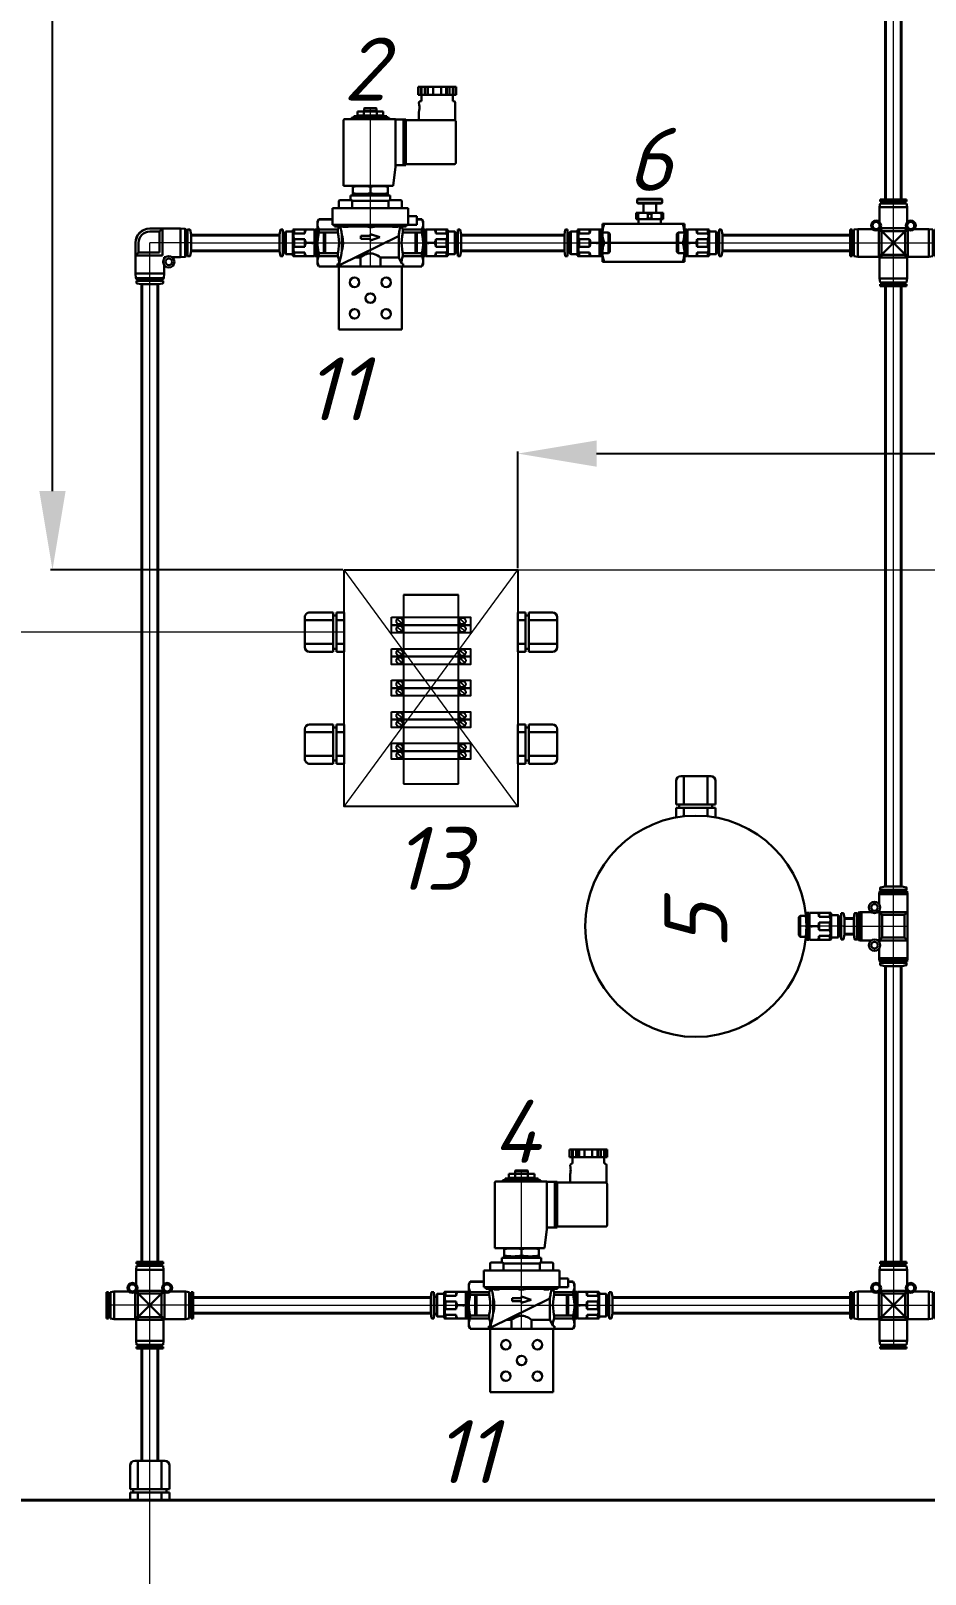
# Model space of a CAD drawing. Header units: millimetres. Extents: x 0 to 53000, y -591 to 24400.
# Drawn here: x 29212 to 29779, y 5918 to 6896 of the extents above; entities that cross this region are included whole.
import ezdxf
from ezdxf.enums import TextEntityAlignment as Align

# ---------------------------------------------------------------- set-up
doc = ezdxf.new("R2010")
doc.units = ezdxf.units.MM
for name, color, linetype, lineweight in [('КК 60х40', 7, 'Continuous', 40), ('Основная', 7, 'Continuous', 30), ('Трубка', 5, 'Continuous', 40)]:
    doc.layers.add(name, color=color, linetype=linetype, lineweight=lineweight)
doc.layers.add('Привязки', color=2, linetype='Continuous', lineweight=0, plot=False, transparency=0.8)
doc.layers.add('размеры', color=3, linetype='Continuous')
doc.styles.add('текст', font='isocpeui.ttf')
doc.dimstyles.new('Стиль размеров', dxfattribs={"dimtxt": 50, "dimasz": 50, "dimexe": 1.25, "dimexo": 1, "dimgap": 5, "dimtad": 1, "dimdec": 0, "dimtxsty": 'текст', "dimcen": 2.5, "dimadec": 0, "dimazin": 0, "dimtfac": 1, "dimtdec": 0, "dimtmove": 0, "dimatfit": 3, "dimfxl": 1, "dimarcsym": 0})

# ---------------------------------------------------------------- blocks, each defined once
blk = doc.blocks.new('*D310')
at = {"layer": 'Defpoints', "color": 0, "transparency": 16777216}
for p in [(29081.75, 7688.25), (30381.27, 7504.23), (29081.75, 6754.19)]:
    blk.add_point(p, dxfattribs=at)
at = {"layer": 'размеры', "color": 0, "lineweight": -2, "transparency": 16777216}
for p, q in [((29081.75, 6755.19), (29081.75, 7689.5)), ((30331.27, 7688.25), (29131.75, 7688.25)), ((30381.27, 7505.23), (30381.27, 7689.5))]:
    blk.add_line(p, q, dxfattribs=at)
at = {"layer": 'размеры', "color": 0, "transparency": 16777216}
for points in [[(29131.75, 7696.58), (29131.75, 7679.92), (29081.75, 7688.25)], [(30331.27, 7696.58), (30331.27, 7679.92), (30381.27, 7688.25)]]:
    blk.add_solid(points, dxfattribs=at)
at = {"layer": 'размеры', "color": 0, "lineweight": -3, "transparency": 16777216, "insert": (29616.56, 7718.25), "char_height": 50, "attachment_point": 5, "style": 'текст'}
blk.add_mtext('1300', dxfattribs=at)
blk = doc.blocks.new('*D312')
at = {"layer": 'Defpoints', "color": 0, "transparency": 16777216}
for p in [(28940.33, 7609.93), (30381.27, 7554.23), (28940.33, 5964.56)]:
    blk.add_point(p, dxfattribs=at)
at = {"layer": 'размеры', "color": 0, "lineweight": -2, "transparency": 16777216}
for p, q in [((28940.33, 5965.56), (28940.33, 7611.18)), ((30331.27, 7609.93), (28990.33, 7609.93)), ((30381.27, 7555.23), (30381.27, 7611.18))]:
    blk.add_line(p, q, dxfattribs=at)
at = {"layer": 'размеры', "color": 0, "transparency": 16777216}
for points in [[(28990.33, 7618.27), (28990.33, 7601.6), (28940.33, 7609.93)], [(30331.27, 7618.27), (30331.27, 7601.6), (30381.27, 7609.93)]]:
    blk.add_solid(points, dxfattribs=at)
at = {"layer": 'размеры', "color": 0, "lineweight": -3, "transparency": 16777216, "insert": (29945.49, 7639.93), "char_height": 50, "attachment_point": 5, "style": 'текст'}
blk.add_mtext('1441', dxfattribs=at)
blk = doc.blocks.new('*D303')
at = {"layer": 'Defpoints', "color": 0, "transparency": 16777216}
for p in [(30381.27, 6628.39), (30381.27, 6628.39), (29520.94, 6554.64)]:
    blk.add_point(p, dxfattribs=at)
at = {"layer": 'размеры', "color": 0, "lineweight": -2, "transparency": 16777216}
for p, q in [((29520.94, 6555.64), (29520.94, 6629.64)), ((29570.94, 6628.39), (30331.27, 6628.39)), ((30381.27, 6629.39), (30381.27, 6629.64)), ((30381.27, 6628.39), (30546.88, 6628.39))]:
    blk.add_line(p, q, dxfattribs=at)
at = {"layer": 'размеры', "color": 0, "transparency": 16777216}
for points in [[(29570.94, 6636.73), (29570.94, 6620.06), (29520.94, 6628.39)], [(30331.27, 6636.73), (30331.27, 6620.06), (30381.27, 6628.39)]]:
    blk.add_solid(points, dxfattribs=at)
at = {"layer": 'размеры', "color": 0, "transparency": 16777216, "insert": (30489.89, 6658.39), "char_height": 50, "attachment_point": 5, "style": 'текст'}
blk.add_mtext('860', dxfattribs=at)
blk = doc.blocks.new('*D304')
at = {"layer": 'Defpoints', "color": 0, "transparency": 16777216}
for p in [(29225.84, 7504.23), (29225.84, 7504.23), (29410.94, 6554.64)]:
    blk.add_point(p, dxfattribs=at)
at = {"layer": 'размеры', "color": 0, "lineweight": -2, "transparency": 16777216}
for p, q in [((29224.84, 7504.23), (29224.59, 7504.23)), ((29225.84, 6604.64), (29225.84, 7454.23)), ((29409.94, 6554.64), (29224.59, 6554.64))]:
    blk.add_line(p, q, dxfattribs=at)
at = {"layer": 'размеры', "color": 0, "transparency": 16777216}
for points in [[(29217.5, 7454.23), (29234.17, 7454.23), (29225.84, 7504.23)], [(29217.5, 6604.64), (29234.17, 6604.64), (29225.84, 6554.64)]]:
    blk.add_solid(points, dxfattribs=at)
at = {"layer": 'размеры', "color": 0, "transparency": 16777216, "insert": (29195.84, 7029.44), "char_height": 50, "attachment_point": 5, "rotation": 90, "style": 'текст'}
blk.add_mtext('950', dxfattribs=at)
blk = doc.blocks.new('Соединение X-образное 10')
at = {"layer": 'Основная'}
for p, q in [((-8.4, 25.02), (-8.75, 22.55)), ((-8.75, 22.55), (8.75, 22.55)), ((-8.75, 22.55), (-8.75, 13.2)), ((-8.4, 27.5), (8.4, 27.5)), ((-8.4, 27.5), (-8.4, 26.26)), ((-8.4, 26.26), (8.4, 26.26)), ((-8.4, 25.02), (8.4, 25.02)), ((-6.13, 26.26), (-6.13, 25.02)), ((6.12, 25.02), (6.12, 26.26)), ((8.4, 26.26), (8.4, 27.5)), ((8.75, 22.55), (8.4, 25.02)), ((8.75, 13.2), (8.75, 22.55)), ((-8.75, 13.2), (-8.75, 13.2)), ((8.75, 13.2), (8.75, 13.2)), ((-26.26, 8.4), (-27.5, 8.4)), ((-27.5, -8.4), (-27.5, 8.4)), ((-26.26, -8.4), (-26.26, 8.4)), ((-25.02, 6.12), (-26.26, 6.12)), ((-22.55, 8.75), (-25.02, 8.4)), ((-25.02, -8.4), (-25.02, 8.4)), ((-13.2, 8.75), (-22.55, 8.75)), ((-22.55, -8.75), (-22.55, 8.75)), ((-13.2, 8.75), (-13.2, 8.75)), ((-9.25, -8.75), (-9.25, 8.38)), ((-7.5, 7), (-9.04, 8.54)), ((-8.54, 9.04), (-7, 7.5)), ((-8.38, 9.25), (8.38, 9.25)), ((-7, 7), (-7.5, 7)), ((-7.5, -7), (-7.5, 7)), ((-7, 7.5), (-7, 7)), ((-7, 7.5), (7, 7.5)), ((7, 7), (-7, -7)), ((7, -7), (-7, 7)), ((7, 7.5), (8.54, 9.04)), ((7, 7), (7, 7.5)), ((7.5, 7), (7, 7)), ((9.04, 8.54), (7.5, 7)), ((7.5, -7), (7.5, 7)), ((9.25, -8.75), (9.25, 8.38)), ((13.2, 8.75), (13.2, 8.75)), ((22.55, 8.75), (13.2, 8.75)), ((25.02, 8.4), (22.55, 8.75)), ((22.55, -8.75), (22.55, 8.75)), ((25.02, -8.4), (25.02, 8.4)), ((26.26, 6.12), (25.02, 6.12)), ((27.5, 8.4), (26.26, 8.4)), ((26.26, -8.4), (26.26, 8.4)), ((27.5, -8.4), (27.5, 8.4)), ((-27.5, -8.4), (-26.26, -8.4)), ((-26.26, -6.13), (-25.02, -6.13)), ((-25.02, -8.4), (-22.55, -8.75)), ((-22.55, -8.75), (-9.25, -8.75)), ((-9.25, -8.75), (-7.5, -7)), ((-7, -7.5), (-8.75, -9.25)), ((-8.75, -9.25), (-8.75, -22.55)), ((-8.75, -9.25), (8.75, -9.25)), ((-7.5, -7), (-7, -7)), ((-7, -7), (-7, -7.5)), ((-7, -7.5), (7, -7.5)), ((7, -7.5), (7, -7)), ((7, -7), (7.5, -7)), ((8.75, -9.25), (7, -7.5)), ((7.5, -7), (9.25, -8.75)), ((8.75, -22.55), (8.75, -9.25)), ((9.25, -8.75), (22.55, -8.75)), ((22.55, -8.75), (25.02, -8.4)), ((25.02, -6.13), (26.26, -6.13)), ((26.26, -8.4), (27.5, -8.4)), ((-8.75, -22.55), (-8.4, -25.02)), ((8.75, -22.55), (-8.75, -22.55)), ((8.4, -25.02), (-8.4, -25.02)), ((-8.4, -26.26), (-8.4, -27.5)), ((8.4, -26.26), (-8.4, -26.26)), ((8.4, -27.5), (-8.4, -27.5)), ((-6.13, -25.02), (-6.13, -26.26)), ((6.12, -26.26), (6.12, -25.02)), ((8.4, -25.02), (8.75, -22.55)), ((8.4, -27.5), (8.4, -26.26))]:
    blk.add_line(p, q, dxfattribs=at)
for centre, radius in [((-11, 11), 3.15), ((-11, 11), 2.25), ((11, 11), 3.15), ((11, 11), 2.25)]:
    blk.add_circle(centre, radius, dxfattribs=at)
at = {"layer": 'Основная', "style": 'текст'}
blk.add_attdef('№', text='', height=40, dxfattribs=at).set_placement((-51, -33), align=Align.MIDDLE_CENTER)
blk = doc.blocks.new('Сальник')
at = {"layer": 'Основная'}
for p, q in [((-12.5, 0), (-12.5, -5)), ((-12.5, 0), (12.5, 0)), ((-7.5, 0), (-7.5, -5)), ((7.5, -5), (7.5, 0)), ((12.5, -5), (12.5, 0)), ((12.5, -5), (-12.5, -5)), ((12.5, -7), (-12.5, -7)), ((-12.5, -7), (-12.5, -22)), ((-10.5, -5), (-10.5, -7)), ((-7.5, -7), (-7.5, -25)), ((7.5, -25), (7.5, -7)), ((10.5, -7), (10.5, -5)), ((12.5, -22), (12.5, -7)), ((-9.5, -25), (9.5, -25))]:
    blk.add_line(p, q, dxfattribs=at)
for centre, start, end in [((-9.5, -22), 180, 270), ((9.5, -22), 270, 0)]:
    blk.add_arc(centre, 3, start, end, dxfattribs=at)
blk = doc.blocks.new('Соединение Г-образное 10')
at = {"layer": 'Основная'}
for p, q in [((-8.89, 22.4), (-9.1, 19.4)), ((-8.89, 22.4), (8.89, 22.4)), ((-8.53, 23.1), (-8.6, 23.03)), ((-8.6, 23.03), (-8.6, 22.77)), ((-8.6, 23.03), (8.6, 23.03)), ((-8.6, 22.77), (-8.5, 22.71)), ((-8.6, 22.77), (8.6, 22.77)), ((-8.5, 22.71), (-8.6, 22.66)), ((-8.6, 22.66), (-8.6, 22.4)), ((-8.6, 22.66), (8.6, 22.66)), ((-8.53, 23.1), (8.53, 23.1)), ((-8.5, 22.71), (8.5, 22.71)), ((-8.4, 25.49), (-8.4, 24)), ((-8.4, 24), (8.4, 24)), ((-5.3, 26.2), (-8.23, 25.68)), ((-5.7, 23.62), (-5.7, 23.1)), ((-5.3, 26.2), (5.3, 26.2)), ((8.23, 25.68), (5.3, 26.2)), ((5.7, 23.1), (5.7, 23.62)), ((8.4, 24), (8.4, 25.49)), ((8.5, 22.71), (8.6, 22.77)), ((8.6, 22.66), (8.5, 22.71)), ((8.6, 23.03), (8.53, 23.1)), ((8.6, 22.77), (8.6, 23.03)), ((8.6, 22.4), (8.6, 22.66)), ((9.1, 19.4), (8.89, 22.4)), ((-9.1, 19.4), (-9.1, 0)), ((-9.1, 19.4), (9.1, 19.4)), ((9.04, 9.94), (9.04, 9.04)), ((9.1, 14.13), (9.1, 19.4)), ((9.1, 14.13), (9.1, 14.13)), ((-7.21, 6.18), (-9.04, 8)), ((-9.04, 8), (-9.04, 0)), ((-9.04, 8), (8, 8)), ((-7.21, 0), (-7.21, 6.18)), ((-7.21, 6.18), (6.18, 6.18)), ((6.18, 6.18), (6.18, -7.21)), ((8, 8), (8, -9.04)), ((9.04, 9.04), (9.94, 9.04)), ((14.13, 9.1), (14.13, 9.1)), ((19.4, 9.1), (14.13, 9.1)), ((22.4, 8.89), (19.4, 9.1)), ((19.4, 9.1), (19.4, -9.1)), ((22.4, 8.89), (22.4, -8.89)), ((22.66, 8.6), (22.4, 8.6)), ((22.71, 8.5), (22.66, 8.6)), ((22.66, 8.6), (22.66, -8.6)), ((22.77, 8.6), (22.71, 8.5)), ((22.71, 8.5), (22.71, -8.5)), ((23.03, 8.6), (22.77, 8.6)), ((22.77, 8.6), (22.77, -8.6)), ((23.1, 8.53), (23.03, 8.6)), ((23.03, 8.6), (23.03, -8.6)), ((23.1, 8.53), (23.1, -8.53)), ((23.62, 5.7), (23.1, 5.7)), ((25.49, 8.4), (24, 8.4)), ((24, 8.4), (24, -8.4)), ((26.2, 5.3), (25.68, 8.23)), ((26.2, 5.3), (26.2, -5.3)), ((-9.1, 0), (-9.04, 0)), ((6.18, -7.21), (0, -7.21)), ((8, -9.04), (0, -9.04)), ((0, -9.04), (0, -9.1)), ((0, -9.1), (19.4, -9.1)), ((8, -9.04), (6.18, -7.21)), ((19.4, -9.1), (22.4, -8.89)), ((22.4, -8.6), (22.66, -8.6)), ((22.66, -8.6), (22.71, -8.5)), ((22.71, -8.5), (22.77, -8.6)), ((22.77, -8.6), (23.03, -8.6)), ((23.03, -8.6), (23.1, -8.53)), ((23.1, -5.7), (23.62, -5.7)), ((24, -8.4), (25.49, -8.4)), ((25.68, -8.23), (26.2, -5.3))]:
    blk.add_line(p, q, dxfattribs=at)
for radius in [3.6, 2.1]:
    blk.add_circle((12, 12), radius, dxfattribs=at)
for centre, radius, start, end in [((-8.2, 25.49), 0.2, 100, 180), ((-6.07, 23.62), 0.375, 360, 90), ((6.07, 23.62), 0.375, 90, 180), ((8.2, 25.49), 0.2, 0, 80), ((0, 0), 9.1, 180, 270), ((0, 0), 9.04, 180, 270), ((0, 0), 7.21, 180, 270), ((23.62, 6.07), 0.375, 270, 0), ((25.49, 8.2), 0.2, 10, 90), ((23.62, -6.07), 0.375, 360, 90), ((25.49, -8.2), 0.2, 270, 350)]:
    blk.add_arc(centre, radius, start, end, dxfattribs=at)
at = {"layer": 'Основная', "style": 'текст'}
blk.add_attdef('№', text='', height=40, dxfattribs=at).set_placement((-44, 7), align=Align.MIDDLE_CENTER)
blk = doc.blocks.new('Штуцер цанговый G14-10')
at = {"layer": 'Основная'}
for p, q in [((-8, 0), (-8, -0.3)), ((8, 0), (-8, 0)), ((-5.72, 4.8), (-6.58, 3.94)), ((-6.58, 3.94), (-6.58, 0)), ((6.58, 3.94), (-6.58, 3.94)), ((5.72, 4.8), (-5.72, 4.8)), ((6.58, 3.94), (5.72, 4.8)), ((6.58, 0), (6.58, 3.94)), ((8, -0.3), (8, 0)), ((-8.5, -0.3), (-8.5, -1.6)), ((8.5, -0.3), (-8.5, -0.3)), ((8.5, -1.6), (-8.5, -1.6)), ((-8.5, -1.9), (-8.5, -15.27)), ((-8.5, -1.9), (8.5, -1.9)), ((-6.05, -8.1), (-8.5, -8.1)), ((-8, -1.6), (-8, -1.9)), ((-6.05, -14.83), (-6.05, -8.1)), ((-2.45, -8.1), (-2.45, -14.83)), ((2.45, -8.1), (-2.45, -8.1)), ((0, -7.49), (0, -1.9)), ((2.45, -14.83), (2.45, -8.1)), ((8.5, -8.1), (6.05, -8.1)), ((6.05, -8.1), (6.05, -14.83)), ((8, -1.9), (8, -1.6)), ((8.5, -1.6), (8.5, -0.3)), ((8.5, -15.27), (8.5, -1.9)), ((-6.05, -14.83), (-8.5, -14.83)), ((-8.5, -15.27), (-8.25, -15.7)), ((8.25, -15.7), (-8.25, -15.7)), ((-7.15, -15.7), (-7.15, -20.1)), ((2.45, -14.83), (-2.45, -14.83)), ((8.5, -14.83), (6.05, -14.83)), ((7.15, -20.1), (7.15, -15.7)), ((8.25, -15.7), (8.5, -15.27)), ((-8.4, -22.1), (-8.4, -23.39)), ((8.4, -22.1), (-8.4, -22.1)), ((-8.23, -23.58), (-5.3, -24.1)), ((7.15, -20.1), (-7.15, -20.1)), ((-6.95, -20.1), (-6.95, -20.4)), ((-6.95, -20.4), (-6.75, -20.6)), ((6.95, -20.4), (-6.95, -20.4)), ((6.75, -20.6), (-6.75, -20.6)), ((-5.4, -20.6), (-5.4, -21.8)), ((5.3, -24.1), (-5.3, -24.1)), ((5.3, -24.1), (8.23, -23.58)), ((5.4, -21.8), (5.4, -20.6)), ((6.75, -20.6), (6.95, -20.4)), ((6.95, -20.4), (6.95, -20.1)), ((8.4, -23.39), (8.4, -22.1))]:
    blk.add_line(p, q, dxfattribs=at)
for points in [[(-6.05, -8.1), (-6.67, -7.99), (-7.28, -7.84), (-7.89, -7.68), (-8.5, -7.49)], [(0, -7.49), (-0.07, -7.51), (-0.66, -7.69), (-1.25, -7.85), (-1.85, -7.99), (-2.45, -8.1)], [(2.45, -8.1), (1.83, -7.99), (1.22, -7.84), (0.61, -7.68), (0, -7.49)], [(8.5, -7.49), (8.43, -7.51), (7.84, -7.69), (7.25, -7.85), (6.65, -7.99), (6.05, -8.1)], [(-2.45, -14.83), (-2.81, -14.99), (-3.18, -15.11), (-3.57, -15.2), (-3.96, -15.26), (-4.34, -15.27), (-4.73, -15.24), (-5.12, -15.16), (-5.51, -15.05), (-5.78, -14.95), (-6.05, -14.83)], [(6.05, -14.83), (5.69, -14.99), (5.32, -15.11), (4.93, -15.2), (4.54, -15.26), (4.16, -15.27), (3.77, -15.24), (3.38, -15.16), (2.99, -15.05), (2.72, -14.95), (2.45, -14.83)]]:
    blk.add_lwpolyline(points, dxfattribs=at)
for centre, radius, start, end in [((-8.2, -23.39), 0.2, 180, 260), ((-5.7, -21.8), 0.3, 270, 360), ((5.7, -21.8), 0.3, 180, 270), ((8.2, -23.39), 0.2, 280, 360)]:
    blk.add_arc(centre, radius, start, end, dxfattribs=at)
for p in [(0, 0), (0, 0), (0, 0), (0, -3.4), (0, -24.1)]:
    blk.add_point(p, dxfattribs=at)
blk = doc.blocks.new('Дроссель')
at = {"layer": 'Основная'}
for p, q in [((22.5, 28), (22, 27.5)), ((22, 27.5), (22, 25.5)), ((38, 27.5), (22, 27.5)), ((22, 25.5), (22.5, 25)), ((38, 25.5), (22, 25.5)), ((37.5, 28), (22.5, 28)), ((37.5, 25), (22.5, 25)), ((26, 25), (26, 19)), ((34, 19), (34, 25)), ((38, 27.5), (37.5, 28)), ((37.5, 25), (38, 25.5)), ((38, 25.5), (38, 27.5)), ((0, 12), (0, -12)), ((52, 12), (0, 12)), ((21.5, 19), (21.5, 15)), ((38.5, 19), (21.5, 19)), ((22.59, 18.5), (21.5, 18.5)), ((22.59, 15.5), (21.5, 15.5)), ((38.5, 15), (21.5, 15)), ((22.59, 15.5), (22.59, 18.5)), ((23, 15), (23, 12)), ((31.09, 18.5), (28.91, 18.5)), ((28.91, 18.5), (28.91, 15.5)), ((31.09, 15.5), (28.91, 15.5)), ((31.09, 15.5), (31.09, 18.5)), ((37, 12), (37, 15)), ((38.5, 18.5), (37.41, 18.5)), ((37.41, 18.5), (37.41, 15.5)), ((38.5, 15.5), (37.41, 15.5)), ((38.5, 15), (38.5, 19)), ((52, 12), (52, -12)), ((50.93, 0), (1.07, 0)), ((0, -12), (52, -12))]:
    blk.add_line(p, q, dxfattribs=at)
for points in [[(0, 6), (0.01, 6.43), (0.06, 7.36), (0.17, 8.29), (0.32, 9.22), (0.65, 10.62), (1.07, 12)], [(22.59, 18.5), (23.26, 18.78), (23.95, 19), (23.95, 19)], [(23.95, 15), (23.26, 15.22), (22.59, 15.5)], [(27.55, 19), (28.24, 18.78), (28.91, 18.5)], [(28.91, 15.5), (28.24, 15.22), (27.55, 15), (27.55, 15)], [(31.09, 18.5), (31.76, 18.78), (32.45, 19), (32.45, 19)], [(32.45, 15), (31.76, 15.22), (31.09, 15.5)], [(36.05, 19), (36.74, 18.78), (37.41, 18.5)], [(37.41, 15.5), (36.74, 15.22), (36.05, 15), (36.05, 15)], [(50.93, 12), (51.37, 10.54), (51.71, 9.06), (51.87, 8.05), (51.97, 7.02), (52, 6)], [(1.07, 0), (0.63, 1.46), (0.29, 2.94), (0.13, 3.95), (0.03, 4.98), (0, 6)], [(0, -6), (0.01, -5.57), (0.06, -4.64), (0.17, -3.71), (0.32, -2.78), (0.65, -1.38), (1.07, 0)], [(52, 6), (51.99, 5.57), (51.94, 4.64), (51.83, 3.71), (51.68, 2.78), (51.35, 1.38), (50.93, 0)], [(50.93, 0), (51.37, -1.46), (51.71, -2.94), (51.87, -3.95), (51.97, -4.98), (52, -6)], [(1.07, -12), (0.63, -10.54), (0.29, -9.06), (0.13, -8.05), (0.03, -7.02), (0, -6)], [(52, -6), (51.99, -6.43), (51.94, -7.36), (51.83, -8.29), (51.68, -9.22), (51.35, -10.62), (50.93, -12)]]:
    blk.add_lwpolyline(points, dxfattribs=at)
at = {"layer": 'Основная', "style": 'текст'}
blk.add_attdef('№', text='', height=40, dxfattribs=at).set_placement((30, 53), align=Align.MIDDLE_CENTER)
blk = doc.blocks.new('Клапан')
at = {"layer": 'Основная'}
for p, q in [((-3.13, 99.62), (-3.13, 94.62)), ((-3.13, 94.62), (-3.13, 99.62)), ((-3.13, 99.62), (20.87, 99.62)), ((-1.47, 94.62), (-1.47, 99.62)), ((-1.04, 94.62), (-1.04, 99.62)), ((1.03, 94.62), (1.03, 99.62)), ((2.68, 99.62), (2.68, 94.62)), ((3.06, 94.62), (3.06, 99.62)), ((6.37, 94.62), (6.37, 99.62)), ((11.37, 94.62), (11.37, 99.62)), ((14.68, 99.62), (14.68, 94.62)), ((15.06, 94.62), (15.06, 99.62)), ((16.72, 94.62), (16.72, 99.62)), ((18.78, 94.62), (18.78, 99.62)), ((19.22, 94.62), (19.22, 99.62)), ((20.87, 94.62), (20.87, 99.62)), ((20.87, 99.62), (20.87, 94.62)), ((-3.13, 94.62), (20.87, 94.62)), ((-2.63, 89.62), (-2.63, 89.06)), ((-1.13, 90.62), (-1.63, 90.62)), ((-1.13, 94.62), (-1.13, 90.62)), ((18.87, 90.62), (18.87, 94.62)), ((18.87, 90.62), (19.37, 90.62)), ((20.37, 78.52), (20.37, 89.62)), ((-49.48, 79.27), (-17.48, 79.27)), ((-45.48, 79.87), (-45.48, 79.27)), ((-21.48, 79.27), (-45.48, 79.27)), ((-21.68, 80.07), (-45.28, 80.07)), ((-22.98, 81.07), (-43.98, 81.07)), ((-43.98, 81.07), (-43.98, 80.07)), ((-43.58, 79.27), (-43.58, 79.17)), ((-41.88, 81.52), (-25.08, 81.52)), ((-41.88, 81.52), (-41.88, 81.07)), ((-41.56, 84.07), (-25.39, 84.07)), ((-41.56, 84.07), (-41.56, 81.52)), ((-37.48, 84.27), (-37.68, 84.07)), ((-37.52, 84.07), (-37.52, 81.52)), ((-37.28, 86.27), (-37.48, 86.07)), ((-37.48, 86.07), (-37.48, 84.27)), ((-29.48, 86.07), (-37.48, 86.07)), ((-29.48, 84.27), (-37.48, 84.27)), ((-29.68, 86.27), (-37.28, 86.27)), ((-29.48, 86.07), (-29.68, 86.27)), ((-29.48, 84.27), (-29.48, 86.07)), ((-29.28, 84.07), (-29.48, 84.27)), ((-29.44, 84.07), (-29.44, 81.52)), ((-25.39, 84.07), (-25.39, 81.52)), ((-25.08, 81.07), (-25.08, 81.52)), ((-23.38, 79.17), (-23.38, 79.27)), ((-22.98, 80.07), (-22.98, 81.07)), ((-21.48, 79.27), (-21.48, 79.87)), ((-17.48, 48.97), (-17.48, 79.27)), ((-12.48, 79.07), (-17.48, 79.07)), ((-12.48, 79.07), (-10.98, 79.07)), ((-12.48, 79.07), (-12.48, 50.07)), ((-12.48, 50.07), (-12.48, 79.07)), ((-10.98, 79.07), (-10.98, 50.07)), ((-10.98, 78.52), (20.37, 78.52)), ((-2.63, 84.08), (-2.63, 78.52)), ((-50.48, 78.27), (-50.48, 36.87)), ((20.72, 51.62), (20.72, 77.52)), ((-19.05, 36.87), (-17.48, 48.97)), ((-12.48, 50.07), (-17.48, 50.07)), ((-12.48, 50.07), (-10.98, 50.07)), ((19.72, 50.62), (-10.98, 50.62)), ((-19.05, 36.87), (-50.48, 36.87)), ((-20.98, 30.82), (-45.98, 30.82)), ((-45.98, 30.82), (-45.98, 27.82)), ((-44.48, 30.82), (-44.48, 36.77)), ((-22.48, 31.77), (-44.48, 31.77)), ((-33.48, 32.23), (-33.48, 36.32)), ((-22.48, 30.82), (-22.48, 36.77)), ((-20.98, 27.82), (-20.98, 30.82)), ((-57.48, 22.82), (-57.48, 12.22)), ((-57.48, 22.82), (-9.48, 22.82)), ((-53.46, 27.32), (-53.46, 22.82)), ((-45.46, 27.82), (-52.96, 27.82)), ((-21.99, 27.32), (-44.96, 27.32)), ((-44.96, 22.82), (-44.96, 27.32)), ((-21.99, 27.32), (-21.99, 22.82)), ((-13.99, 27.82), (-21.49, 27.82)), ((-13.49, 22.82), (-13.49, 27.32)), ((-9.48, 22.82), (-9.48, 12.22)), ((-66.11, 15.72), (-66.98, 14.22)), ((-66.98, 14.22), (-66.98, -12.78)), ((-57.48, 15.72), (-66.11, 15.72)), ((-66.11, 15.72), (-66.11, 15.68)), ((-57.48, 15.68), (-66.11, 15.68)), ((-57.48, 12.22), (-3.98, 12.22)), ((-56.16, 11.22), (-56.16, 12.22)), ((-56.16, 11.22), (-38.11, 11.22)), ((-51.21, 11.22), (-50.81, 10.82)), ((-47.61, 10.82), (-50.81, 10.82)), ((-47.61, 10.82), (-47.3, 11.14)), ((-33.48, 10.54), (-33.48, 12.22)), ((-10.8, 11.22), (-28.86, 11.22)), ((-19.66, 11.14), (-19.34, 10.82)), ((-16.14, 10.82), (-19.34, 10.82)), ((-16.14, 10.82), (-15.74, 11.22)), ((-10.8, 11.22), (-10.8, 12.22)), ((-3.98, 17.72), (-9.48, 17.72)), ((-3.98, 17.72), (-3.98, 12.22)), ((-0.84, 15.72), (-3.98, 15.72)), ((-3.98, 15.68), (-0.84, 15.68)), ((0.02, 14.22), (-0.84, 15.72)), ((-0.84, 15.72), (-0.84, 15.68)), ((0.02, 14.22), (0.02, -12.78)), ((-66.11, 9.15), (-54.13, 9.15)), ((-66.11, 9.15), (-66.11, 7.26)), ((-54.13, 7.26), (-66.11, 7.26)), ((-54.13, 9.15), (-54.13, 7.26)), ((-15.65, 4.93), (-53.07, -13.32)), ((-51.47, 5.59), (-51.47, -4.14)), ((-39.54, 3.28), (-39.54, 5.28)), ((-39.54, 5.28), (-33.48, 5.28)), ((-33.48, 3.28), (-39.54, 3.28)), ((-33.48, 6.29), (-27.42, 4.28)), ((-33.48, 5.28), (-33.48, 6.29)), ((-27.42, 4.28), (-33.48, 2.27)), ((-33.48, 2.27), (-33.48, 3.28)), ((-15.49, 5.59), (-15.65, 4.93)), ((-15.49, 5.59), (-15.49, -8.44)), ((-0.84, 9.15), (-12.83, 9.15)), ((-12.83, 9.15), (-12.83, 7.26)), ((-12.83, 7.26), (-0.84, 7.26)), ((-0.84, 9.15), (-0.84, 7.26)), ((-66.11, -5.81), (-54.13, -5.81)), ((-66.11, -5.81), (-66.11, -7.7)), ((-54.13, -7.7), (-66.11, -7.7)), ((-54.13, -5.81), (-54.13, -7.7)), ((-39.82, -8.44), (-43.06, -8.44)), ((-39.82, -8.44), (-39.82, -14.28)), ((-27.13, -8.44), (-27.13, -14.28)), ((-15.49, -8.44), (-27.13, -8.44)), ((-13.43, -12.56), (-15.49, -8.44)), ((-12.83, -5.81), (-12.83, -7.7)), ((-0.84, -5.81), (-12.83, -5.81)), ((-12.83, -7.7), (-0.84, -7.7)), ((-0.84, -5.81), (-0.84, -7.7)), ((-66.98, -12.78), (-66.11, -14.28)), ((-66.11, -14.24), (-66.11, -14.28)), ((-66.11, -14.24), (-54.36, -14.24)), ((-66.11, -14.28), (-0.84, -14.28)), ((-54.36, -12.56), (-54.36, -14.28)), ((-54.36, -12.56), (-53.52, -12.56)), ((-53.07, -11.67), (-53.52, -12.56)), ((-53.07, -13.32), (-53.07, -11.67)), ((-12.59, -12.56), (-13.43, -12.56)), ((-12.59, -12.56), (-12.59, -14.28)), ((-0.84, -14.24), (-12.59, -14.24)), ((-0.84, -14.28), (0.02, -12.78)), ((-0.84, -14.24), (-0.84, -14.28))]:
    blk.add_line(p, q, dxfattribs=at)
for points in [[(-2.35, 86.57), (-2.38, 87.39), (-2.46, 88.11), (-2.55, 88.68), (-2.59, 88.87), (-2.61, 89.01), (-2.63, 89.07), (-2.63, 89.07)], [(-50.48, 78.27), (-50.48, 78.28), (-50.45, 78.49), (-50.37, 78.72), (-50.22, 78.95), (-49.89, 79.18)], [(-49.89, 79.18), (-49.81, 79.22), (-49.73, 79.24), (-49.64, 79.26), (-49.56, 79.27), (-49.48, 79.27)], [(-2.63, 84.07), (-2.6, 84.19), (-2.53, 84.56), (-2.44, 85.16), (-2.4, 85.52), (-2.37, 85.93), (-2.35, 86.57)], [(20.43, 78.23), (20.37, 78.29), (20.3, 78.34), (20.22, 78.39), (20.14, 78.43), (20.06, 78.46), (19.98, 78.49), (19.9, 78.51), (19.81, 78.52), (19.72, 78.52)], [(20.72, 77.52), (20.72, 77.61), (20.71, 77.7), (20.69, 77.78), (20.66, 77.87), (20.63, 77.95), (20.59, 78.02), (20.54, 78.1), (20.49, 78.17), (20.43, 78.23)], [(19.72, 50.62), (19.81, 50.63), (19.9, 50.64), (19.98, 50.66), (20.06, 50.68), (20.14, 50.72), (20.22, 50.76), (20.3, 50.8), (20.37, 50.86), (20.43, 50.92)], [(20.43, 50.92), (20.49, 50.98), (20.54, 51.05), (20.59, 51.12), (20.63, 51.2), (20.66, 51.28), (20.69, 51.36), (20.71, 51.45), (20.72, 51.54), (20.72, 51.62)], [(-38.98, 36.77), (-40.35, 36.74), (-43.1, 36.51), (-44.48, 36.32)], [(-44.48, 32.23), (-43.11, 32.04), (-40.36, 31.8), (-38.98, 31.77)], [(-33.48, 36.32), (-36.22, 36.65), (-37.59, 36.74), (-38.98, 36.77)], [(-38.98, 31.77), (-37.6, 31.8), (-36.23, 31.89), (-33.48, 32.23)], [(-27.98, 36.77), (-29.35, 36.74), (-32.1, 36.51), (-33.48, 36.32)], [(-33.48, 32.23), (-32.11, 32.04), (-29.36, 31.8), (-27.98, 31.77)], [(-22.48, 36.32), (-25.22, 36.65), (-26.59, 36.74), (-27.98, 36.77)], [(-27.98, 31.77), (-26.6, 31.8), (-25.23, 31.89), (-22.48, 32.23)], [(-66.11, 15.68), (-66.47, 14.88), (-66.75, 14.07), (-66.92, 13.25), (-66.98, 12.41)], [(-66.98, 12.41), (-66.93, 11.64), (-66.81, 11.02), (-66.63, 10.39), (-66.4, 9.77), (-66.11, 9.15)], [(-54.13, 9.15), (-53.71, 10.18), (-53.56, 10.7), (-53.44, 11.22)], [(-52.24, 9.82), (-52.32, 10.11), (-52.44, 10.42), (-52.57, 10.67), (-52.7, 10.85), (-52.79, 10.97), (-52.89, 11.06), (-53.03, 11.16), (-53.16, 11.21), (-53.24, 11.22)], [(-51.47, 5.59), (-51.58, 6.36), (-51.7, 7.12), (-51.83, 7.87), (-51.98, 8.61), (-52.24, 9.82)], [(-47.29, 11.14), (-47.26, 11.19), (-47.3, 11.22), (-47.3, 11.22)], [(-33.48, 10.54), (-34.83, 10.84), (-36.2, 11.07), (-37.19, 11.18), (-38.11, 11.22)], [(-28.86, 11.22), (-29.94, 11.17), (-31.12, 11.02), (-32.3, 10.81), (-33.48, 10.54)], [(-19.65, 11.22), (-19.67, 11.22), (-19.69, 11.18), (-19.67, 11.14)], [(-14.72, 9.82), (-14.97, 8.66), (-15.11, 7.92), (-15.25, 7.16), (-15.37, 6.38), (-15.49, 5.59)], [(-13.72, 11.22), (-13.85, 11.2), (-13.99, 11.12), (-14.08, 11.05), (-14.19, 10.94), (-14.34, 10.73), (-14.47, 10.51), (-14.58, 10.27), (-14.68, 9.97), (-14.72, 9.82)], [(-12.83, 9.15), (-13.24, 10.18), (-13.4, 10.7), (-13.52, 11.22)], [(-0.84, 15.68), (-0.48, 14.88), (-0.21, 14.07), (-0.04, 13.25), (0.02, 12.41)], [(0.02, 12.41), (-0.03, 11.64), (-0.14, 11.02), (-0.32, 10.39), (-0.56, 9.77), (-0.84, 9.15)], [(-66.11, 7.26), (-66.58, 5.09), (-66.88, 2.87), (-66.95, 1.8), (-66.98, 0.72)], [(-66.98, 0.72), (-66.93, -0.72), (-66.8, -2.17), (-66.58, -3.62), (-66.29, -5.06), (-66.11, -5.81)], [(-54.13, -5.81), (-53.96, -5.07), (-53.62, -3.15), (-53.4, -1.2), (-53.33, 0.79), (-53.41, 2.78), (-53.69, 5.03), (-54.13, 7.26)], [(-51.47, -4.14), (-51.31, -3.52), (-51.17, -2.88), (-51.04, -2.2), (-50.94, -1.5), (-50.86, -0.71), (-50.81, 0.11), (-50.8, 0.95), (-50.83, 1.79), (-50.89, 2.51), (-50.98, 3.22), (-51.09, 3.92), (-51.23, 4.61), (-51.47, 5.59)], [(-12.83, -5.81), (-12.99, -5.07), (-13.34, -3.15), (-13.55, -1.2), (-13.63, 0.79), (-13.54, 2.78), (-13.27, 5.03), (-12.83, 7.26)], [(-0.84, 7.26), (-0.38, 5.09), (-0.08, 2.87), (0, 1.8), (0.02, 0.72)], [(0.02, 0.72), (-0.02, -0.72), (-0.15, -2.17), (-0.37, -3.62), (-0.66, -5.06), (-0.84, -5.81)], [(-66.11, -7.7), (-66.47, -8.5), (-66.75, -9.31), (-66.92, -10.13), (-66.98, -10.97)], [(-53.52, -12.56), (-53.34, -11.4), (-53.37, -10.24), (-53.64, -8.96), (-54.13, -7.7)], [(-53.07, -11.67), (-52.94, -11.18), (-52.79, -10.65), (-52.59, -9.87), (-52.39, -9.03), (-52.18, -8.12), (-51.98, -7.16), (-51.7, -5.69), (-51.47, -4.14)], [(-27.13, -8.44), (-27.96, -7.89), (-28.95, -7.29), (-29.7, -6.89), (-30.51, -6.53), (-31.38, -6.21), (-32.24, -6.01), (-33.12, -5.9), (-34.02, -5.91), (-34.91, -6.04), (-35.93, -6.33), (-36.89, -6.72), (-38.04, -7.31), (-39.04, -7.92), (-39.82, -8.44)], [(-13.43, -12.56), (-13.61, -11.4), (-13.58, -10.24), (-13.32, -8.96), (-12.83, -7.7)], [(-0.84, -7.7), (-0.48, -8.5), (-0.21, -9.31), (-0.04, -10.13), (0.02, -10.97)], [(-66.98, -10.97), (-66.93, -11.74), (-66.81, -12.37), (-66.63, -12.99), (-66.4, -13.62), (-66.11, -14.24)], [(0.02, -10.97), (-0.03, -11.74), (-0.14, -12.37), (-0.32, -12.99), (-0.56, -13.62), (-0.84, -14.24)]]:
    blk.add_lwpolyline(points, dxfattribs=at)
for centre, radius, start, end in [((-1.63, 89.62), 1, 90, 180), ((19.37, 89.62), 1, 0, 90), ((-45.28, 79.87), 0.2, 90, 180), ((-21.68, 79.87), 0.2, 360, 90), ((-52.96, 27.32), 0.5, 90, 180), ((-45.46, 27.32), 0.5, 0, 90), ((-21.49, 27.32), 0.5, 90, 180), ((-13.99, 27.32), 0.5, 0, 90)]:
    blk.add_arc(centre, radius, start, end, dxfattribs=at)
at = {"layer": 'Основная', "style": 'текст'}
blk.add_attdef('№', text='', height=40, dxfattribs=at).set_placement((-37, 111), align=Align.MIDDLE_CENTER)
blk = doc.blocks.new('Соединение Т-образное 10')
at = {"layer": 'Основная'}
for p, q in [((-8.95, 21.3), (-9, 20.3)), ((-9, 20.3), (-9, 13.99)), ((-9, 20.3), (9, 20.3)), ((-8.95, 21.3), (8.95, 21.3)), ((-8.66, 22.3), (-8.8, 22.16)), ((-8.8, 22.16), (-8.8, 21.8)), ((-8.8, 22.16), (8.8, 22.16)), ((-8.8, 21.8), (-8.7, 21.7)), ((-8.8, 21.8), (8.8, 21.8)), ((-8.7, 21.7), (-8.8, 21.6)), ((-8.8, 21.6), (-8.8, 21.3)), ((-8.8, 21.6), (8.8, 21.6)), ((-8.7, 21.7), (8.7, 21.7)), ((-8.66, 22.3), (8.66, 22.3)), ((-8.4, 24.49), (-8.4, 23.2)), ((-8.4, 23.2), (8.4, 23.2)), ((-5.3, 25.2), (-8.23, 24.68)), ((-5.7, 22.82), (-5.7, 22.3)), ((-5.3, 25.2), (5.3, 25.2)), ((8.23, 24.68), (5.3, 25.2)), ((5.7, 22.3), (5.7, 22.82)), ((8.4, 23.2), (8.4, 24.49)), ((8.8, 22.16), (8.66, 22.3)), ((8.7, 21.7), (8.8, 21.8)), ((8.8, 21.6), (8.7, 21.7)), ((8.8, 21.8), (8.8, 22.16)), ((8.8, 21.3), (8.8, 21.6)), ((9, 20.3), (8.95, 21.3)), ((9, 13.99), (9, 20.3)), ((-9, 13.99), (-9, 13.99)), ((-8.86, 10.24), (-8.86, 8.9)), ((8.86, 8.9), (8.86, 10.24)), ((9, 13.99), (9, 13.99)), ((-24.68, 8.23), (-25.2, 5.3)), ((-25.2, 5.3), (-25.2, -5.3)), ((-23.2, 8.4), (-24.49, 8.4)), ((-23.2, 8.4), (-23.2, -8.4)), ((-22.3, 5.7), (-22.82, 5.7)), ((-22.16, 8.8), (-22.3, 8.66)), ((-22.3, 8.66), (-22.3, -8.66)), ((-21.8, 8.8), (-22.16, 8.8)), ((-22.16, 8.8), (-22.16, -8.8)), ((-21.7, 8.7), (-21.8, 8.8)), ((-21.8, 8.8), (-21.8, -8.8)), ((-21.6, 8.8), (-21.7, 8.7)), ((-21.7, 8.7), (-21.7, -8.7)), ((-21.3, 8.8), (-21.6, 8.8)), ((-21.6, 8.8), (-21.6, -8.8)), ((-20.3, 9), (-21.3, 8.95)), ((-21.3, 8.95), (-21.3, -8.95)), ((-13.99, 9), (-20.3, 9)), ((-20.3, 9), (-20.3, -9)), ((-10.24, 8.86), (-9, 8.86)), ((-9, 8.86), (-7.2, 7.03)), ((-9, 8.86), (-9, -8.86)), ((-8.86, 8.9), (-7.03, 7.1)), ((-8.86, 8.9), (8.86, 8.9)), ((-7.2, 7.03), (-7.03, 7.03)), ((-7.2, 7.03), (-7.2, -7.03)), ((-7.03, 7.1), (-7.03, 7.03)), ((-7.03, 7.1), (7.03, 7.1)), ((7.03, 7.1), (8.86, 8.9)), ((7.03, 7.03), (7.03, 7.1)), ((7.03, 7.03), (7.2, 7.03)), ((7.2, 7.03), (9, 8.86)), ((7.2, 7.03), (7.2, -7.03)), ((9, 8.86), (10.24, 8.86)), ((9, 8.86), (9, -8.86)), ((13.99, 9), (13.99, 9)), ((20.3, 9), (13.99, 9)), ((21.3, 8.95), (20.3, 9)), ((20.3, 9), (20.3, -9)), ((21.3, 8.95), (21.3, -8.95)), ((21.6, 8.8), (21.3, 8.8)), ((21.7, 8.7), (21.6, 8.8)), ((21.6, 8.8), (21.6, -8.8)), ((21.8, 8.8), (21.7, 8.7)), ((21.7, 8.7), (21.7, -8.7)), ((22.16, 8.8), (21.8, 8.8)), ((21.8, 8.8), (21.8, -8.8)), ((22.3, 8.66), (22.16, 8.8)), ((22.16, 8.8), (22.16, -8.8)), ((22.3, 8.66), (22.3, -8.66)), ((22.82, 5.7), (22.3, 5.7)), ((24.49, 8.4), (23.2, 8.4)), ((23.2, 8.4), (23.2, -8.4)), ((25.2, 5.3), (24.68, 8.23)), ((25.2, 5.3), (25.2, -5.3)), ((-25.2, -5.3), (-24.68, -8.23)), ((-24.49, -8.4), (-23.2, -8.4)), ((-22.82, -5.7), (-22.3, -5.7)), ((-22.3, -8.66), (-22.16, -8.8)), ((-22.16, -8.8), (-21.8, -8.8)), ((-21.8, -8.8), (-21.7, -8.7)), ((-21.7, -8.7), (-21.6, -8.8)), ((-21.6, -8.8), (-21.3, -8.8)), ((-21.3, -8.95), (-20.3, -9)), ((-20.3, -9), (20.3, -9)), ((-7.2, -7.03), (-9, -8.86)), ((9, -8.86), (-9, -8.86)), ((7.2, -7.03), (-7.2, -7.03)), ((9, -8.86), (7.2, -7.03)), ((20.3, -9), (21.3, -8.95)), ((21.3, -8.8), (21.6, -8.8)), ((21.6, -8.8), (21.7, -8.7)), ((21.7, -8.7), (21.8, -8.8)), ((21.8, -8.8), (22.16, -8.8)), ((22.16, -8.8), (22.3, -8.66)), ((22.3, -5.7), (22.82, -5.7)), ((23.2, -8.4), (24.49, -8.4)), ((24.68, -8.23), (25.2, -5.3))]:
    blk.add_line(p, q, dxfattribs=at)
for centre, radius in [((-12, 12), 3.6), ((-12, 12), 2.1), ((12, 12), 3.6), ((12, 12), 2.1)]:
    blk.add_circle(centre, radius, dxfattribs=at)
for centre, radius, start, end in [((-8.2, 24.49), 0.2, 100, 180), ((-6.07, 22.82), 0.375, 360, 90), ((6.07, 22.82), 0.375, 90, 180), ((8.2, 24.49), 0.2, 360, 80), ((-24.49, 8.2), 0.2, 90, 170), ((-22.82, 6.07), 0.375, 180, 270), ((22.82, 6.07), 0.375, 270, 0), ((24.49, 8.2), 0.2, 10, 90), ((-24.49, -8.2), 0.2, 190, 270), ((-22.82, -6.07), 0.375, 90, 180), ((22.82, -6.07), 0.375, 360, 90), ((24.49, -8.2), 0.2, 270, 350)]:
    blk.add_arc(centre, radius, start, end, dxfattribs=at)
at = {"layer": 'Основная', "style": 'текст'}
blk.add_attdef('№', text='', height=40, dxfattribs=at).set_placement((0, -33), align=Align.MIDDLE_CENTER)

msp = doc.modelspace()

# ---------------------------------------------------------------- linework, layer by layer
at = {"layer": 'КК 60х40'}
msp.add_lwpolyline([(29083.17616, 5964.5567), (30111.08292, 5964.5567), (30111.08292, 5904.5567), (27970.93183, 5904.5567), (27970.93183, 5964.5567), (29083.17616, 5964.5567)], dxfattribs=at)
at = {"layer": 'Основная'}
for p, q in [((29407.4457, 6707.00464), (29407.4457, 6747.00464)), ((29407.4457, 6747.00464), (29447.4457, 6747.00464)), ((29447.4457, 6747.00464), (29447.4457, 6707.00464)), ((29447.4457, 6707.00464), (29407.4457, 6707.00464)), ((29643.35746, 6423.73825), (29624.35746, 6423.73825)), ((29626.35746, 6423.73825), (29626.35746, 6405.73825)), ((29641.35746, 6405.73825), (29641.35746, 6423.73825)), ((29621.35746, 6420.73825), (29621.35746, 6405.73825)), ((29646.35746, 6405.73825), (29646.35746, 6420.73825)), ((29621.35746, 6405.73825), (29646.35746, 6405.73825)), ((29621.35746, 6403.73825), (29646.35746, 6403.73825)), ((29621.35746, 6403.73825), (29621.35746, 6397.61569)), ((29623.35746, 6405.73825), (29623.35746, 6403.73825)), ((29626.35746, 6403.73825), (29626.35746, 6398.33621)), ((29641.35746, 6398.33621), (29641.35746, 6403.73825)), ((29644.35746, 6403.73825), (29644.35746, 6405.73825)), ((29646.35746, 6397.61569), (29646.35746, 6403.73825)), ((29503.39775, 6033.20271), (29503.39775, 6073.20271)), ((29503.39775, 6073.20271), (29543.39775, 6073.20271)), ((29543.39775, 6073.20271), (29543.39775, 6033.20271)), ((29543.39775, 6033.20271), (29503.39775, 6033.20271))]:
    msp.add_line(p, q, dxfattribs=at)
at = {"layer": 'Основная', "lineweight": -3}
for p, q in [((29448.44008, 6538.87245), (29483.44008, 6538.87245)), ((29483.44008, 6538.87245), (29448.44008, 6538.87245)), ((29448.44008, 6538.87245), (29448.44008, 6418.87245)), ((29483.44008, 6418.87245), (29483.44008, 6538.87245)), ((29447.35429, 6520.72822), (29444.52586, 6523.55665)), ((29484.52586, 6523.55665), (29487.35429, 6520.72822)), ((29447.35429, 6515.72822), (29444.52586, 6518.55665)), ((29484.52586, 6518.55665), (29487.35429, 6515.72822)), ((29447.35429, 6500.72822), (29444.52586, 6503.55665)), ((29484.52586, 6503.55665), (29487.35429, 6500.72822)), ((29447.35429, 6495.72822), (29444.52586, 6498.55665)), ((29484.52586, 6498.55665), (29487.35429, 6495.72822)), ((29447.35429, 6480.72822), (29444.52586, 6483.55665)), ((29484.52586, 6483.55665), (29487.35429, 6480.72822)), ((29447.35429, 6475.72822), (29444.52586, 6478.55665)), ((29484.52586, 6478.55665), (29487.35429, 6475.72822)), ((29447.35429, 6460.72822), (29444.52586, 6463.55665)), ((29484.52586, 6463.55665), (29487.35429, 6460.72822)), ((29447.35429, 6455.72822), (29444.52586, 6458.55665)), ((29484.52586, 6458.55665), (29487.35429, 6455.72822)), ((29447.35429, 6440.72822), (29444.52586, 6443.55665)), ((29484.52586, 6443.55665), (29487.35429, 6440.72822)), ((29447.35429, 6435.72822), (29444.52586, 6438.55665)), ((29484.52586, 6438.55665), (29487.35429, 6435.72822)), ((29448.44008, 6418.87245), (29483.44008, 6418.87245))]:
    msp.add_line(p, q, dxfattribs=at)
for points in [[(29410.94008, 6554.64244), (29520.94008, 6554.64244), (29520.94008, 6404.64244), (29410.94008, 6404.64244)], [(29440.94008, 6524.64244), (29490.94008, 6524.64244), (29490.94008, 6519.64244), (29440.94008, 6519.64244)], [(29440.94008, 6519.64244), (29490.94008, 6519.64244), (29490.94008, 6514.64244), (29440.94008, 6514.64244)], [(29440.94008, 6504.64244), (29490.94008, 6504.64244), (29490.94008, 6499.64244), (29440.94008, 6499.64244)], [(29440.94008, 6499.64244), (29490.94008, 6499.64244), (29490.94008, 6494.64244), (29440.94008, 6494.64244)], [(29440.94008, 6484.64244), (29490.94008, 6484.64244), (29490.94008, 6479.64244), (29440.94008, 6479.64244)], [(29440.94008, 6479.64244), (29490.94008, 6479.64244), (29490.94008, 6474.64244), (29440.94008, 6474.64244)], [(29440.94008, 6464.64244), (29490.94008, 6464.64244), (29490.94008, 6459.64244), (29440.94008, 6459.64244)], [(29440.94008, 6459.64244), (29490.94008, 6459.64244), (29490.94008, 6454.64244), (29440.94008, 6454.64244)], [(29440.94008, 6444.64244), (29490.94008, 6444.64244), (29490.94008, 6439.64244), (29440.94008, 6439.64244)], [(29440.94008, 6439.64244), (29490.94008, 6439.64244), (29490.94008, 6434.64244), (29440.94008, 6434.64244)]]:
    msp.add_lwpolyline(points, close=True, dxfattribs=at)
at = {"layer": 'Основная'}
for centre in [(29417.4457, 6737.00464), (29437.4457, 6737.00464), (29427.4457, 6727.00464), (29417.4457, 6717.00464), (29437.4457, 6717.00464), (29513.39775, 6063.20271), (29533.39775, 6063.20271), (29523.39775, 6053.20271), (29513.39775, 6043.20271), (29533.39775, 6043.20271)]:
    msp.add_circle(centre, 3, dxfattribs=at)
at = {"layer": 'Основная', "lineweight": -3}
for centre in [(29445.94008, 6522.14244), (29445.94008, 6517.14244), (29485.94008, 6522.14244), (29485.94008, 6517.14244), (29445.94008, 6502.14244), (29485.94008, 6502.14244), (29445.94008, 6497.14244), (29485.94008, 6497.14244), (29445.94008, 6482.14244), (29485.94008, 6482.14244), (29445.94008, 6477.14244), (29485.94008, 6477.14244), (29445.94008, 6462.14244), (29485.94008, 6462.14244), (29445.94008, 6457.14244), (29485.94008, 6457.14244), (29445.94008, 6442.14244), (29485.94008, 6442.14244), (29445.94008, 6437.14244), (29485.94008, 6437.14244)]:
    msp.add_circle(centre, 2, dxfattribs=at)
at = {"layer": 'Основная', "ltscale": 1000}
msp.add_circle((29633.85746, 6328.58141), 70.15683, dxfattribs=at)
at = {"layer": 'Основная'}
for centre, start, end in [((29624.35746, 6420.73825), 90, 180), ((29643.35746, 6420.73825), 0, 90)]:
    msp.add_arc(centre, 3, start, end, dxfattribs=at)
at = {"layer": 'Привязки'}
for p, q in [((29759.22866, 6789.52438), (29759.22866, 7103.78015)), ((29427.4457, 6747.00464), (29427.4457, 6847.55464)), ((29759.22866, 6115.72245), (29759.22866, 6789.52438)), ((29287.56684, 5981.5567), (29287.56684, 6762.02438)), ((29313.76684, 6762.02438), (29287.56684, 6762.02438)), ((29313.76684, 6762.02438), (30187.89676, 6762.02438)), ((29313.76684, 6762.02438), (29369.86801, 6762.02438)), ((29485.02338, 6762.02438), (29550.54276, 6762.02438)), ((29650.74276, 6762.02438), (29731.72866, 6762.02438)), ((29287.56684, 6115.72245), (29287.56684, 6735.82438)), ((29759.22866, 6353.78141), (29759.22866, 6734.52438)), ((29410.94008, 6404.64244), (29520.94008, 6554.64244)), ((29520.94008, 6404.64244), (29410.94008, 6554.64244)), ((29520.94008, 6554.64244), (30047.90951, 6554.64244)), ((29410.94008, 6515.13425), (28941.75481, 6515.13425)), ((29759.22866, 6303.38141), (29759.22866, 6353.78141)), ((29728.11429, 6328.58141), (29699.21429, 6328.58141)), ((29728.11429, 6328.58141), (29759.22866, 6328.58141)), ((29728.11429, 6328.58141), (29734.02866, 6328.58141)), ((29734.02866, 6328.58141), (29768.08977, 6328.58141)), ((29759.22866, 6115.72245), (29759.22866, 6303.38141)), ((29523.39775, 6073.20271), (29523.39775, 6173.75271)), ((29759.22866, 6115.72245), (29759.22866, 6060.72245)), ((29315.06684, 6088.22245), (29260.06684, 6088.22245)), ((29315.06684, 6088.22245), (30221.20839, 6088.22245)), ((29315.06684, 6088.22245), (29731.72866, 6088.22245)), ((29315.06684, 6088.22245), (29465.82007, 6088.22245)), ((29580.97543, 6088.22245), (29731.72866, 6088.22245)), ((29287.56684, 5981.5567), (29287.56684, 6060.72245)), ((29287.56684, 5964.5567), (29287.56684, 5989.5567)), ((29287.56684, 5879.5567), (29287.56684, 5964.5567))]:
    msp.add_line(p, q, dxfattribs=at)
at = {"layer": 'Трубка'}
for p, q in [((29754.22866, 6789.52438), (29754.22866, 7103.78015)), ((29764.22866, 6789.52438), (29764.22866, 7103.78015)), ((29313.76684, 6767.02438), (29369.86801, 6767.02438)), ((29485.02338, 6767.02438), (29550.54276, 6767.02438)), ((29650.74276, 6767.02438), (29731.72866, 6767.02438)), ((29313.76684, 6757.02438), (29369.86801, 6757.02438)), ((29485.02338, 6757.02438), (29550.54276, 6757.02438)), ((29650.74276, 6757.02438), (29731.72866, 6757.02438)), ((29282.56684, 6115.72245), (29282.56684, 6735.82438)), ((29292.56684, 6115.72245), (29292.56684, 6735.82438)), ((29754.22866, 6353.78141), (29754.22866, 6734.52438)), ((29764.22866, 6353.78141), (29764.22866, 6734.52438)), ((29728.11429, 6333.58141), (29734.02866, 6333.58141)), ((29728.11429, 6323.58141), (29734.02866, 6323.58141)), ((29754.22866, 6115.72245), (29754.22866, 6303.38141)), ((29764.22866, 6115.72245), (29764.22866, 6303.38141)), ((29315.06684, 6093.22245), (29465.82007, 6093.22245)), ((29580.97543, 6093.22245), (29731.72866, 6093.22245)), ((29315.06684, 6083.22245), (29465.82007, 6083.22245)), ((29580.97543, 6083.22245), (29731.72866, 6083.22245)), ((29282.56684, 5989.5567), (29282.56684, 6060.72245)), ((29292.56684, 5989.5567), (29292.56684, 6060.72245))]:
    msp.add_line(p, q, dxfattribs=at)

# ---------------------------------------------------------------- block references
at = {"layer": 'Основная'}
ref = msp.add_blockref('Клапан', (29460.92338, 6761.28119), dxfattribs=at)
ref.add_attrib('№', '2', dxfattribs={"layer": '0', "height": 40, "style": 'текст'}).set_placement((29423.92338, 6872.28119), align=Align.MIDDLE_CENTER)
ref = msp.add_blockref('Дроссель', (29574.64276, 6762.02438), dxfattribs=at)
ref.add_attrib('№', '6', dxfattribs={"layer": '0', "height": 40, "style": 'текст'}).set_placement((29604.64276, 6815.02438), align=Align.MIDDLE_CENTER)
for p in [(29759.22866, 6762.02438), (29287.56684, 6088.22245), (29759.22866, 6088.22245)]:
    msp.add_blockref('Соединение X-образное 10', p, dxfattribs=at)
for name, p, rotation in [('Соединение Г-образное 10', (29287.56684, 6762.02438), 270), ('Штуцер цанговый G14-10', (29393.96801, 6762.02438), 270), ('Штуцер цанговый G14-10', (29460.92338, 6762.02438), 90), ('Штуцер цанговый G14-10', (29574.64276, 6762.02438), 270), ('Штуцер цанговый G14-10', (29626.64276, 6762.02438), 90), ('Сальник', (29520.94008, 6515.13425), 90.00000000000001), ('Сальник', (29410.94008, 6444.15062), 270), ('Соединение Т-образное 10', (29759.22866, 6328.58141), 90), ('Штуцер цанговый G14-10', (29704.01429, 6328.58141), 90), ('Штуцер цанговый G14-10', (29489.92007, 6088.22245), 270), ('Штуцер цанговый G14-10', (29556.87543, 6088.22245), 90)]:
    msp.add_blockref(name, p, dxfattribs=dict(at, rotation=rotation))
at = {"layer": 'Основная', "xscale": -1}
for p, rotation in [((29410.94008, 6515.13425), 270), ((29520.94008, 6444.15062), 90), ((29287.56684, 5964.5567), 180)]:
    msp.add_blockref('Сальник', p, dxfattribs=dict(at, rotation=rotation))
at = {"layer": 'Основная'}
ref = msp.add_blockref('Клапан', (29556.87543, 6087.47926), dxfattribs=at)
ref.add_attrib('№', '4', dxfattribs={"layer": '0', "height": 40, "style": 'текст'}).set_placement((29519.87543, 6198.47926), align=Align.MIDDLE_CENTER)

# ---------------------------------------------------------------- texts
at = {"layer": 'Основная', "char_height": 40, "width": 25.5596786, "attachment_point": 2, "style": 'текст'}
for s, insert in [('11', (29405.93336, 6689.41839, -8.24611)), ('13', (29466.33179, 6391.61616)), ('11', (29487.8315, 6015.38008))]:
    msp.add_mtext(s, dxfattribs=dict(at, insert=insert))
at = {"layer": 'Основная', "insert": (29633.85746, 6328.58141), "char_height": 40, "width": 25.5596786, "attachment_point": 5, "rotation": 90, "style": 'текст'}
msp.add_mtext('5', dxfattribs=at)

# ---------------------------------------------------------------- dimensions: what is measured, and where the dimension line sits
at = {"layer": 'размеры', "lineweight": -3}
dim = msp.add_linear_dim(base=(29081.75481, 7688.25002), p1=(30381.26523, 7504.22808), p2=(29081.75481, 6754.18691), dimstyle='Стиль размеров', dxfattribs=at)
dim.commit()
dim.dimension.update_dxf_attribs({"geometry": '*D310', "text_midpoint": (29616.56249, 7688.25002), "dimtype": 160})
dim = msp.add_linear_dim(base=(28940.33345, 7609.93301), p1=(30381.26523, 7554.22808), p2=(28940.33345, 5964.5567), angle=180, dimstyle='Стиль размеров', dxfattribs=at)
dim.commit()
dim.dimension.update_dxf_attribs({"geometry": '*D312', "text_midpoint": (29945.49461, 7609.93301), "dimtype": 160})
at = {"layer": 'размеры'}
dim = msp.add_linear_dim(base=(29225.83552, 7504.22808), p1=(29410.94008, 6554.64244), p2=(29225.83552, 7504.22808), angle=90, dimstyle='Стиль размеров', dxfattribs=at)
dim.commit()
dim.dimension.update_dxf_attribs({"geometry": '*D304', "text_midpoint": (29225.83552, 7029.43526), "dimtype": 160})
dim = msp.add_linear_dim(base=(30381.26523, 6628.39447), p1=(29520.94008, 6554.64244), p2=(30381.26523, 6628.39447), dimstyle='Стиль размеров', dxfattribs=at)
dim.commit()
dim.dimension.update_dxf_attribs({"geometry": '*D303', "text_midpoint": (30489.88974, 6628.39447), "dimtype": 160})

doc.saveas('drawing.dxf')
